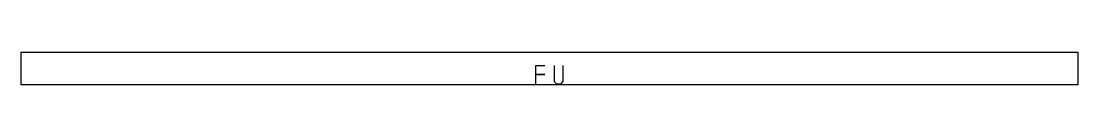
# Model space of a CAD drawing. Header units: millimetres. Extents: x 0 to 964, y 0 to 30.
import ezdxf

# ---------------------------------------------------------------- set-up
doc = ezdxf.new("R2010")
doc.units = ezdxf.units.MM
doc.header["$MEASUREMENT"] = 0
doc.layers.add('OuterContours', color=7, linetype='Continuous')

msp = doc.modelspace()

# ---------------------------------------------------------------- linework, layer by layer
at = {"layer": 'MARK'}
for p, q in [((469.39, 9.4), (469.39, 17.8)), ((469.39, 17.8), (477.79, 17.8)), ((486.19, 17.8), (486.19, 3.1)), ((494.59, 3.1), (494.59, 17.8)), ((469.39, 1), (469.39, 9.4)), ((469.39, 9.4), (477.79, 9.4)), ((477.79, 9.4), (469.39, 9.4)), ((486.19, 3.1), (488.29, 1)), ((488.29, 1), (492.49, 1)), ((492.49, 1), (494.59, 3.1))]:
    msp.add_line(p, q, dxfattribs=at)
at = {"layer": 'OuterContours', "color": 0, "linetype": 'Continuous'}
msp.add_lwpolyline([(963.98, 30), (963.98, 0), (0.01, 0), (0.01, 30)], close=True, dxfattribs=at)

doc.saveas('drawing.dxf')
